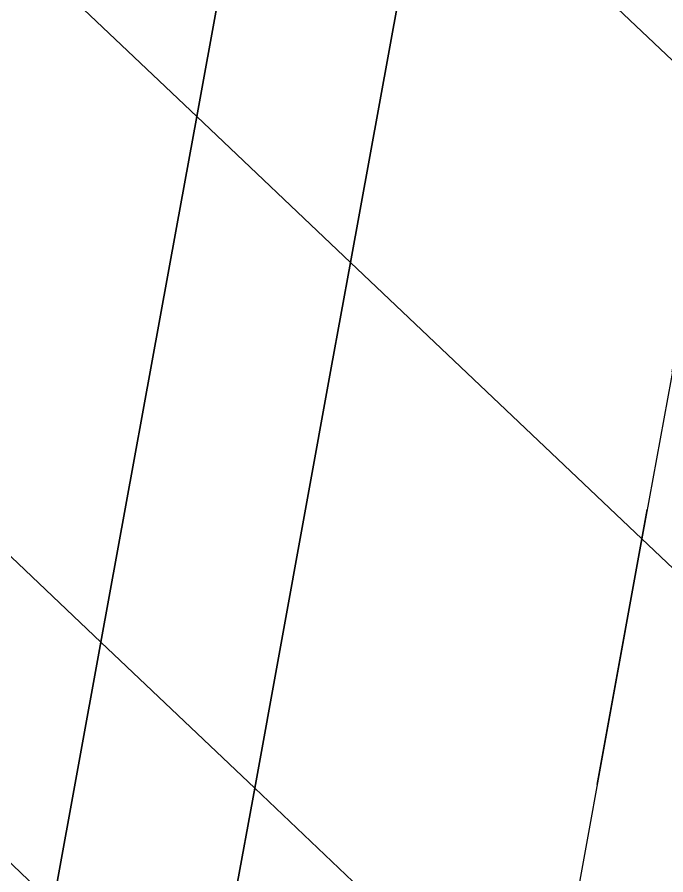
# Model space of a CAD drawing. Extents: x 363066 to 375462, y 6077936 to 6083550.
# Drawn here: x 371608.77 to 371637.75, y 6081345.15 to 6081383.49 of the extents above; entities that cross this region are included whole.
import ezdxf

# ---------------------------------------------------------------- set-up
doc = ezdxf.new("R2010")
doc.units = 0
doc.header["$LTSCALE"] = 5
doc.linetypes.add('foc-ACCESSROAD', pattern=[3.75, 2.5, -1.25])
doc.linetypes.add('foc-FLOWLINE', pattern=[3.75, 2.5, -1.25])
for name, color, linetype in [('C-RW', 13, 'Continuous'), ('F-AR', 190, 'foc-ACCESSROAD'), ('F-EZE', 190, 'foc-FLOWLINE'), ('F-RW', 190, 'Continuous')]:
    doc.layers.add(name, color=color, linetype=linetype)

msp = doc.modelspace()

# ---------------------------------------------------------------- linework, layer by layer
at = {"layer": 'C-RW', "flags": 128}
for points in [[(371352.815, 6081629.56), (371603.725, 6081391.436), (371616.789, 6081379.044), (371623.658, 6081372.521), (371636.684, 6081360.166), (371646.196, 6081351.127), (371649.818, 6081347.692), (371671.164, 6081327.434), (371672.291, 6081326.366), (371692.933, 6081306.775), (372121.595, 6080899.983)], [(372120.832, 6080873.152), (371679.207, 6081292.265), (371657.435, 6081312.908), (371645.536, 6081324.2), (371642.012, 6081327.545), (371632.405, 6081336.662), (371619.381, 6081349.022), (371612.51, 6081355.543), (371599.45, 6081367.937), (371335.379, 6081618.541)]]:
    msp.add_lwpolyline(points, dxfattribs=at)
at = {"layer": 'F-AR', "flags": 128}
msp.add_lwpolyline([(371523.843, 6080740.44), (371538.24, 6080819.505), (371632.403, 6081336.663), (371636.682, 6081360.164), (371639.601, 6081376.199), (371640.205, 6081379.504), (371640.799, 6081382.767), (371650.273, 6081374.252), (371654.039, 6081370.866), (371653.339, 6081367.07), (371649.815, 6081347.683), (371645.536, 6081324.2), (371644.463, 6081318.328), (371553.468, 6080819.072), (371539.056, 6080740.002)], dxfattribs=at)
at = {"layer": 'F-EZE', "flags": 128}
msp.add_lwpolyline([(374537.664, 6079045.101), (374568.353, 6079089.913), (374547.164, 6079104.485), (374532.297, 6079114.673), (374524.09, 6079120.325), (374286.72, 6079283.384), (374283.395, 6079285.657), (374272.615, 6079271.234), (374260.977, 6079255.656), (374220.96, 6079285.524), (374199.329, 6079301.67), (374187.314, 6079310.637), (374154.911, 6079334.824), (374138.77, 6079346.872), (374138.21, 6079347.29), (374134.584, 6079349.997), (374117.7, 6079362.6), (374114.377, 6079365.081), (374113.831, 6079365.488), (374097.319, 6079377.814), (374072.88, 6079396.057), (374088.331, 6079427.771), (374030.953, 6079466.985), (373750.564, 6079658.607), (373742.601, 6079664.05), (373720.955, 6079678.842), (373637.276, 6079736.03), (373472.383, 6079806.131), (373348.99, 6079884.445), (373346.287, 6079880.239), (373270.654, 6079928.242), (373243.083, 6079946.216), (373194.706, 6079977.769), (373011.152, 6080097.489), (372943.179, 6080172.318), (372934.23, 6080182.371), (372928.391, 6080188.917), (372927.202, 6080190.262), (372869.501, 6080255.039), (372869.148, 6080255.414), (372855.666, 6080266.083), (372551.563, 6080476.072), (372481.303, 6080523.19), (372403.624, 6080588.132), (372266.744, 6080713.988), (372174.591, 6080801.44), (372149.643, 6080825.116), (372120.258, 6080853.002), (371815.288, 6081142.417), (371680.737, 6081270.105), (371676.649, 6081265.804), (371673.299, 6081263.406), (371662.822, 6081273.354), (371640.183, 6081294.837), (371636.781, 6081298.069), (371627.069, 6081307.292), (371614.04, 6081319.677), (371607.168, 6081326.208), (371594.114, 6081338.613), (371581.151, 6081350.932), (371582.13, 6081356.312), (371579.131, 6081359.149), (371582.815, 6081363.044), (371441.06, 6081497.57), (371334.803, 6081598.409), (371325.054, 6081607.66), (371300.407, 6081631.049), (371288.787, 6081642.078), (371277.91, 6081652.4), (371116.064, 6081805.992), (371065.326, 6081846.169), (371025.727, 6081873), (370957.056, 6081901.509), (370912.96, 6081914.976), (370793.39, 6081933.586), (370794.041, 6081938.063), (370788.25, 6081938.908), (370789.126, 6081944.835), (370794.905, 6081943.998), (370796.272, 6081953.39), (370773.001, 6081957.015), (370753.242, 6081960.093), (370549.542, 6081991.823), (370519.499, 6081996.503), (370349.532, 6082022.979), (370231.71, 6081935.43), (370103.245, 6081954.166), (370016.131, 6082071.292), (369866.734, 6082091.746), (369838.429, 6082111.736), (369716.736, 6082128.723), (369715.011, 6082128.964), (369230.24, 6082202.585), (368935.39, 6082243.704), (368927.856, 6082206.072), (368922.49, 6082206.779), (368892.427, 6082210.738), (368890.801, 6082210.952), (368875.9, 6082212.916), (368870.933, 6082213.57), (368865.961, 6082214.225), (368853.057, 6082215.925), (368847.236, 6082216.692), (368775.125, 6082226.788), (368687.89, 6082236.957), (368546.601, 6082245.142), (368478.4, 6082278.692), (368088.315, 6082294.723), (368018.681, 6082297.584), (368003.607, 6082298.204), (367995.58, 6082298.534), (367868.012, 6082305.274), (367850.544, 6082296.225), (367808.407, 6082298.285), (367793.162, 6082299.03), (367788.416, 6082299.263), (367783.174, 6082299.519), (367754.406, 6082300.926), (367737.011, 6082311.867), (367725.427, 6082312.424), (367721.4, 6082312.618), (367317.485, 6082332.074), (367292.964, 6082334.217), (367262.864, 6082336.847), (367224.466, 6082340.202), (367177.492, 6082347.572), (367081.923, 6082363.52), (367034.664, 6082368.861), (366999.69, 6082370.187), (366523.486, 6082376.815), (366518.804, 6082376.88), (366506.262, 6082377.609), (366457.702, 6082380.436), (365896.807, 6082413.083), (365814.45, 6082412.929), (365740.243, 6082405.825), (365686.666, 6082396.527), (365661.569, 6082390.16), (365631.159, 6082382.443), (365333.705, 6082306.968), (365319.358, 6082303.014), (365288.292, 6082294.447), (365266.643, 6082288.478), (365263.618, 6082298.017), (365262.103, 6082302.782), (365285.895, 6082309.343), (365314.83, 6082317.322), (365329.297, 6082321.311), (365329.794, 6082321.448), (365631.626, 6082398.033), (365662.036, 6082405.75), (365683.535, 6082411.205), (365738.243, 6082420.698), (365813.72, 6082427.925), (365897.233, 6082428.082), (366458.137, 6082395.078), (366478.156, 6082393.901), (366507.791, 6082392.544), (366515.448, 6082392.205), (366524.058, 6082391.827), (366532.85, 6082391.702), (367000.078, 6082385.18), (367035.792, 6082383.826), (367084.001, 6082378.378), (367180.085, 6082362.342), (367226.283, 6082355.097), (367263.308, 6082351.862), (367293.408, 6082349.232), (367318.499, 6082347.04), (367783.58, 6082324.637), (367783.505, 6082320.492), (367783.415, 6082314.755), (367788.647, 6082314.479), (367793.402, 6082314.227), (367808.634, 6082313.421), (367844.452, 6082311.528), (367844.66, 6082316.52), (367844.867, 6082321.515), (367997.846, 6082313.432), (367999.41, 6082313.354), (368005.87, 6082313.086), (368020.944, 6082312.469), (368088.755, 6082309.684), (368482.178, 6082293.546), (368550.498, 6082259.938), (368689.212, 6082251.902), (368781.521, 6082240.903), (368850.161, 6082231.368), (368855.984, 6082230.616), (368868.899, 6082228.947), (368873.874, 6082228.305), (368878.843, 6082227.663), (368892.868, 6082225.851), (368893.752, 6082225.737), (368908.755, 6082223.799), (368916.024, 6082261.55), (368920.844, 6082260.879), (368924.056, 6082260.431), (369232.394, 6082217.43), (369717.174, 6082143.807), (369739.577, 6082140.405), (369844.109, 6082126.089), (369872.396, 6082106.111), (370011.919, 6082087.009), (370106.574, 6081959.744), (370230.122, 6081941.725), (370358.105, 6082036.825), (370519.934, 6082011.616), (370549.977, 6082006.936), (370755.402, 6081974.937), (370775.161, 6081971.859), (370799.859, 6081968.012), (370813.249, 6081965.926), (370810.368, 6081946.125), (370916.321, 6081929.633), (370962.135, 6081915.642), (371032.882, 6081886.271), (371074.201, 6081858.275), (371125.902, 6081817.335), (371288.217, 6081663.298), (371299.094, 6081652.975), (371322.87, 6081630.413), (371335.379, 6081618.541), (371599.45, 6081367.937), (371597.324, 6081356.256), (371610.383, 6081343.864), (371617.256, 6081337.343), (371630.279, 6081324.986), (371639.801, 6081315.951), (371643.406, 6081312.53), (371650.591, 6081305.676), (371666.005, 6081291.095), (371668.753, 6081288.487), (371672.372, 6081285.047), (371679.207, 6081292.265), (372120.832, 6080873.152), (372150.216, 6080845.254), (372197.063, 6080800.8), (372277.03, 6080724.906), (372413.565, 6080599.372), (372490.378, 6080535.155), (372559.998, 6080488.472), (372864.543, 6080278.177), (372879.283, 6080266.579), (372929.009, 6080210.767), (372934.979, 6080204.066), (372942.008, 6080196.176), (372943.894, 6080194.059), (372954.079, 6080182.628), (372998.618, 6080133.535), (373004.253, 6080127.325), (373008.033, 6080123.158), (373235.466, 6079976.609), (373284.461, 6079945.04), (373479.383, 6079819.454), (373644.513, 6079749.253), (373721.456, 6079696.669), (373751.064, 6079676.434), (374103.856, 6079435.33), (374119.653, 6079423.543), (374106.257, 6079396.101), (374123.065, 6079383.541), (374123.553, 6079383.177), (374126.628, 6079380.88), (374143.762, 6079368.086), (374147.442, 6079365.338), (374147.943, 6079364.964), (374162.01, 6079354.459), (374164.222, 6079353.177), (374199.248, 6079326.652), (374211.251, 6079317.689), (374232.877, 6079301.54), (374236.876, 6079298.554), (374242.872, 6079306.587), (374254.893, 6079297.613), (374255.631, 6079298.606), (374267.614, 6079314.63), (374279.772, 6079306.286), (374294.629, 6079296.079), (374532.794, 6079132.455), (374574.643, 6079103.702), (374589.152, 6079093.736), (374586.525, 6079089.901), (374592.053, 6079086.115), (374588.664, 6079081.166), (374583.136, 6079084.952), (374555.493, 6079044.589)], dxfattribs=at)
at = {"layer": 'F-RW', "flags": 128}
for points in [[(371843.313, 6082560.199), (371819.785, 6082421.015), (371786.483, 6082224.024), (371682.423, 6081620.171), (371667.32, 6081532.525), (371663.832, 6081512.283), (371662.54, 6081504.786), (371660.348, 6081492.062), (371659.965, 6081489.832), (371658.091, 6081478.954), (371656.783, 6081471.36), (371655.528, 6081464.07), (371652.3, 6081445.324), (371651.095, 6081438.778), (371650.489, 6081435.483), (371642.319, 6081391.122), (371641.23, 6081385.133), (371640.799, 6081382.767), (371640.206, 6081379.504), (371636.685, 6081360.168), (371632.406, 6081336.662), (371538.24, 6080819.505), (371523.843, 6080740.44)], [(371523.073, 6080819.936), (371595.944, 6081220.261), (371613.125, 6081314.647), (371619.381, 6081349.022), (371622.802, 6081367.815), (371623.658, 6081372.518), (371627.177, 6081391.85), (371627.675, 6081394.564), (371628.211, 6081397.472), (371629.305, 6081403.421), (371637.401, 6081447.892), (371630.521, 6081454.453), (371617.452, 6081466.856), (371614.23, 6081469.924), (371448.781, 6081626.825), (371338.607, 6081731.266)], [(372121.595, 6080899.983), (371692.933, 6081306.775), (371672.291, 6081326.366), (371671.164, 6081327.435), (371649.817, 6081347.692), (371646.197, 6081351.129), (371636.684, 6081360.166), (371623.658, 6081372.521), (371616.789, 6081379.044), (371603.725, 6081391.436), (371352.815, 6081629.56)], [(371376.355, 6081628.889), (371607.249, 6081410.692), (371620.307, 6081398.36), (371627.176, 6081391.849), (371640.206, 6081379.503), (371649.644, 6081370.561), (371653.329, 6081367.074), (371675.786, 6081345.79), (371700.78, 6081322.101), (371970.995, 6081065.763)], [(371970.995, 6081065.763), (371700.78, 6081322.101), (371675.786, 6081345.791), (371653.327, 6081367.078), (371649.645, 6081370.564), (371640.206, 6081379.503), (371627.176, 6081391.849), (371620.307, 6081398.36), (371607.249, 6081410.691), (371376.356, 6081628.889)], [(371499.819, 6080820.597), (371599.451, 6081367.936), (371603.724, 6081391.427), (371607.249, 6081410.69), (371607.67, 6081413.058), (371609.345, 6081422.245), (371617.459, 6081466.894), (371620.178, 6081481.773), (371620.585, 6081484.695), (371623.998, 6081481.459), (371633.826, 6081472.143), (371631.122, 6081457.66), (371630.528, 6081454.485), (371622.417, 6081409.943), (371621.333, 6081403.989), (371620.75, 6081400.789), (371620.307, 6081398.36), (371616.789, 6081379.042), (371615.886, 6081374.078), (371612.51, 6081355.543), (371606.204, 6081320.914), (371587.913, 6081220.488), (371515, 6080820.166)], [(371515, 6080820.166), (371587.913, 6081220.488), (371606.204, 6081320.914), (371612.51, 6081355.543), (371615.886, 6081374.078), (371616.789, 6081379.042), (371620.307, 6081398.36), (371620.75, 6081400.789), (371621.333, 6081403.989), (371622.417, 6081409.943), (371630.528, 6081454.485)], [(371637.403, 6081447.901), (371629.303, 6081403.424), (371628.21, 6081397.472), (371627.675, 6081394.564), (371627.176, 6081391.849), (371623.658, 6081372.516), (371622.802, 6081367.815), (371619.381, 6081349.022), (371613.125, 6081314.647), (371595.944, 6081220.261), (371523.073, 6080819.936)]]:
    msp.add_lwpolyline(points, dxfattribs=at)

doc.saveas('drawing.dxf')
